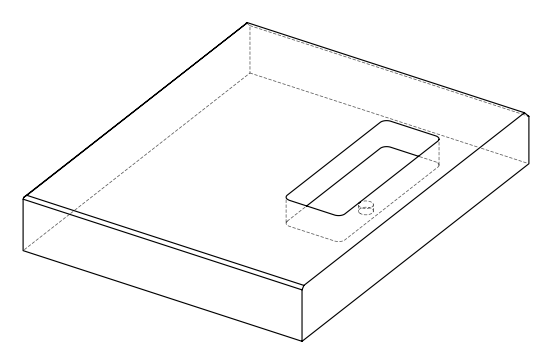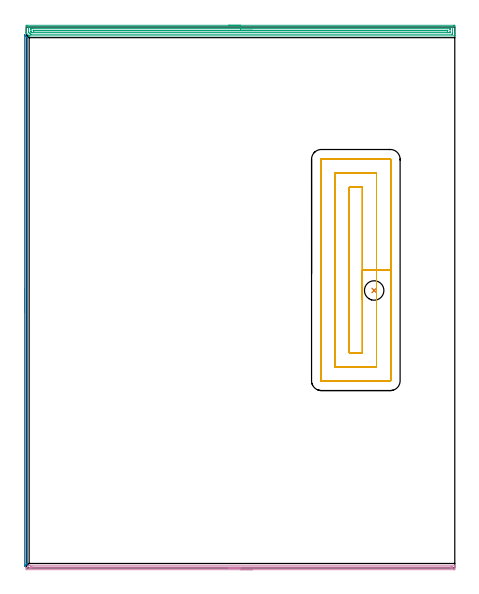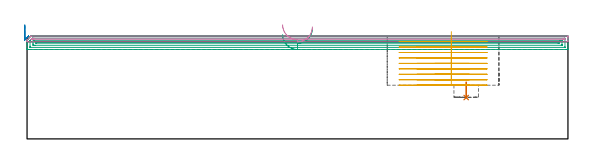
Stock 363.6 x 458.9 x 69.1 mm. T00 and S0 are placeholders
(PLAN: 5 operations, 2 tool changes, 44.5 min)
(1 INDEXABLE_INSERT_DRILL_BLIND_HOLE_FROM_SOLID | STEP1POCKET | NXT0302_004 | 0.05 min | 8769 mm3)
(2 AREA_MILL | FG_CHAMFER_SURFACE | UGT0205_001 | 3.75 min | 1421 mm3)
(3 AREA_MILL_1 | FG_CHAMFER_SURFACE_1 | UGT0205_001 | 11.8 min | 14705 mm3)
(4 AREA_MILL_2 | FG_CHAMFER_SURFACE_2 | UGT0205_001 | 5.96 min | 2627 mm3)
(5 MILL_RECTANGULAR_POCKET | POCKET_RECTANGULAR_STRAIGHT | NXT0201_012 | Follow Part, ap 4, ae 75% | 22.96 min | 497932 mm3)
(TOOL NXT0302_004 | Index. Insert Drill 16.5mm [880-D1650L20-05] | D16.5 PA176 FL83 Z2)
(TOOL UGT0205_001 | Chamfer Mill 20 x 3 x 45 deg. | D20 FL50 Z2)
(TOOL NXT0201_012 | ENDMILL 16mm [2P460-1600-NA 1630] | D16 FL38 Z6)
(OP 1 INDEXABLE_INSERT_DRILL_BLIND_HOLE_FROM_SOLID)
G17 G21 G94 G90
T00 M6
G54
G17 G0 G90 X295.2 Y235.4 S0 M3
G43 Z79.1 H1
G94 G81 G98 Z27.8 F250. R38.1
G80
M5
M2
(OP 2 AREA_MILL)
G17 G21 G94 G90
T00 M6
G54
G17 G0 G90 X-1.5 Y216.85 S1061 M3
G43 Z79.1 H0
Z76.6
G94 G1 Y216.888 Z75.728 F250.
Y217.002 Z74.863
Y217.191 Z74.012
Y217.453 Z73.18
Y217.787 Z72.374
Y218.19 Z71.6
Y218.658 Z70.864
Y219.19 Z70.172
Y219.779 Z69.529
Y220.422 Z68.94
Y221.114 Z68.408
Y221.85 Z67.94
Y222.624 Z67.537
Y223.43 Z67.203
Y224.262 Z66.941
Y225.113 Z66.752
Y225.978 Z66.638
Y226.85 Z66.6
X-1.499 Y452.365 Z66.599
X-1.494 Y452.383 Z66.604
X-1.468 Y452.365 Z66.63
X-1.326 Y452.226 Z66.773
X-0.868 Y451.768 Z67.231
X-0.688 Y451.59 Z67.408
X-0.189 Y451.089 Z67.911
X0.027 Y450.874 Z68.125
X0.188 Y450.715 Z68.283
X0.342 Y450.559 Z68.44
X0.474 Y450.427 Z68.572
X0.626 Y450.276 Z68.721
X0.919 Y449.98 Z69.017
X0.994 Y449.902 Z69.092
X1. Y449.085 Z69.1
Y4.614
X0.995 Y3.813 Z69.093
X0.994 Y3.798 Z69.092
X0.919 Y3.72 Z69.017
X0.626 Y3.424 Z68.721
X0.474 Y3.273 Z68.572
X0.342 Y3.141 Z68.44
X0.188 Y2.985 Z68.283
X0.027 Y2.826 Z68.125
X-0.087 Y2.712 Z68.011
X-0.25 Y2.547 Z67.844
X-0.42 Y2.379 Z67.678
X-0.516 Y2.283 Z67.582
X-1.492 Y1.309 Z66.606
X-1.495 Y1.331 Z66.605
X-1.498 Y1.484 Z66.602
X-1.5 Y1.801 Z66.6
Y1.931
Y226.85
Y227.722 Z66.638
Y228.586 Z66.752
Y229.438 Z66.941
Y230.27 Z67.203
Y231.076 Z67.537
Y231.85 Z67.94
Y232.586 Z68.408
Y233.278 Z68.94
Y233.921 Z69.529
Y234.51 Z70.172
Y235.041 Z70.864
Y235.51 Z71.6
Y235.913 Z72.374
Y236.247 Z73.18
Y236.509 Z74.012
Y236.698 Z74.863
Y236.812 Z75.728
Y236.85 Z76.6
G0 Z79.1
M5
M2
(OP 3 AREA_MILL_1)
G17 G21 G94 G90
T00 M6
G54
G17 G0 G90 X171.8 Y460.4 S1061 M3
G43 Z79.1 H0
Z70.1
G94 G1 X171.838 Z69.228 F250.
X171.952 Z68.363
X172.141 Z67.512
X172.403 Z66.68
X172.737 Z65.874
X173.14 Z65.1
X173.608 Z64.364
X174.14 Z63.672
X174.729 Z63.029
X175.372 Z62.439
X176.064 Z61.908
X176.8 Z61.44
X177.574 Z61.037
X178.38 Z60.703
X179.212 Z60.441
X180.064 Z60.252
X180.928 Z60.138
X181.8 Z60.1
X362.475
X362.993 Y460.399 Z60.101
X363.505 Y460.394 Z60.103
X363.592 Y460.392 Z60.106
X363.6 Y459.887 Z60.611
Y454.571 Z65.923
Y454.005 Z66.492
Y453.685 Z66.811
Y453.119 Z67.377
Y452.799 Z67.696
Y452.161 Z68.339
Y451.77 Z68.729
Y451.425 Z69.065
X363.591 Y451.402 Z69.088
X363.439 Y451.4 Z69.1
X3.285
X2.518 Y451.398 Z69.098
X2.505 Y451.405 Z69.092
X2.478 Y451.421 Z69.076
X2.432 Y451.467 Z69.032
X0.143 Y453.757 Z66.742
X0.108 Y453.791 Z66.706
X0.01 Y453.898 Z66.594
X0.001 Y454.002 Z66.491
X0. Y454.285 Z66.213
Y454.324 Z66.175
Y454.818 Z65.681
Y455.457 Z65.038
Y456.662 Z63.835
Y457.229 Z63.265
Y459.603 Z60.893
X0.003 Y459.887 Z60.61
X0.008 Y460.391 Z60.105
X0.096 Y460.394 Z60.103
X0.607 Y460.4 Z60.1
X181.8
Y458.986 Z61.514
X361.223
X361.429 Y458.984 Z61.516
X361.532 Y458.981 Z61.519
X361.577 Y458.979 Z61.521
X361.59 Y458.954 Z61.546
X361.594 Y458.854 Z61.646
X361.599 Y458.612 Z61.888
Y453.685 Z66.815
X361.598 Y453.298 Z67.202
X361.59 Y452.907 Z67.593
X361.582 Y452.821 Z67.679
X361.536 Y452.819 Z67.681
X361.427 Y452.816 Z67.684
X361.208 Y452.814 Z67.686
X4.177
X3.724 Y452.816 Z67.684
X3.614 Y452.818 Z67.682
X3.561 Y452.821 Z67.679
X3.536 Y452.825 Z67.675
X3.5 Y452.859 Z67.641
X3.285 Y453.067 Z67.433
X2.665 Y453.685 Z66.815
X2.392 Y453.959 Z66.541
X2.09 Y454.268 Z66.232
X2.017 Y454.344 Z66.156
X2.01 Y454.442 Z66.058
X2.006 Y454.571 Z65.929
X2.001 Y454.96 Z65.54
Y458.115 Z62.385
X2.002 Y458.502 Z61.998
X2.01 Y458.893 Z61.607
X2.018 Y458.979 Z61.521
X2.064 Y458.981 Z61.519
X2.173 Y458.984 Z61.516
X2.392 Y458.986 Z61.514
X181.8
Y457.572 Z62.928
X359.077 Y457.571 Z62.929
X359.423 Y457.57 Z62.93
X359.537 Y457.567 Z62.933
X359.576 Y457.565 Z62.935
X359.59 Y457.561 Z62.939
X359.593 Y457.522 Z62.978
X359.597 Y457.405 Z63.095
X359.599 Y457.229 Z63.271
X359.6 Y457.053 Z63.447
Y455.281 Z65.219
X359.598 Y454.571 Z65.929
X359.596 Y454.399 Z66.101
X359.585 Y454.235 Z66.265
X359.423 Y454.234 Z66.266
X358.874 Y454.23 Z66.27
X358.53 Y454.229 Z66.271
X357.983 Y454.228 Z66.272
X5.07 Y454.229 Z66.271
X4.725 Y454.232 Z66.268
X4.627 Y454.234 Z66.266
X4.574 Y454.237 Z66.263
X4.548 Y454.26 Z66.24
X4.44 Y454.363 Z66.137
X4.228 Y454.571 Z65.929
X4.177 Y454.622 Z65.878
X4.077 Y454.729 Z65.771
X4.029 Y454.782 Z65.718
X4.01 Y454.829 Z65.671
X4.007 Y454.929 Z65.571
X4.002 Y455.281 Z65.219
X4. Y456.519 Z63.981
X4.002 Y457.229 Z63.271
X4.004 Y457.401 Z63.099
X4.015 Y457.565 Z62.935
X4.177 Y457.567 Z62.933
X4.726 Y457.571 Z62.929
X5.07
X5.617 Y457.572 Z62.928
X181.8
Y456.157 Z64.343
X356.932
X357.45 Y456.153 Z64.347
X357.536 Y456.151 Z64.349
X357.59 Y456.147 Z64.353
X357.592 Y456.103 Z64.397
X357.594 Y455.9 Z64.6
X357.592 Y455.697 Z64.803
X357.59 Y455.653 Z64.847
X357.536 Y455.649 Z64.851
X357.448 Y455.645 Z64.855
X357.263 Y455.644 Z64.856
X6.668 Y455.643 Z64.857
X6.15 Y455.647 Z64.853
X6.064 Y455.649 Z64.851
X6.01 Y455.653 Z64.847
X6.008 Y455.697 Z64.803
X6.006 Y455.9 Z64.6
X6.008 Y456.103 Z64.397
X6.01 Y456.147 Z64.353
X6.064 Y456.151 Z64.349
X6.152 Y456.155 Z64.345
X6.337 Y456.157 Z64.343
X181.8
X182.672 Z64.381
X183.536 Z64.495
X184.388 Z64.683
X185.22 Z64.946
X186.026 Z65.28
X186.8 Z65.682
X187.536 Z66.151
X188.228 Z66.682
X188.871 Z67.272
X189.46 Z67.915
X189.992 Z68.607
X190.46 Z69.343
X190.863 Z70.116
X191.197 Z70.922
X191.459 Z71.754
X191.648 Z72.606
X191.762 Z73.471
X191.8 Z74.343
G0 Z79.1
M5
M2
(OP 4 AREA_MILL_2)
G17 G21 G94 G90
T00 M6
G54
G17 G0 G90 X191.8 Y-1.5 S1061 M3
G43 Z79.1 H0
Z75.3
G94 G1 X191.762 Z74.429 F250.
X191.648 Z73.564
X191.459 Z72.712
X191.197 Z71.88
X190.863 Z71.074
X190.46 Z70.3
X189.991 Z69.564
X189.46 Z68.872
X188.871 Z68.229
X188.228 Z67.64
X187.536 Z67.109
X186.8 Z66.64
X186.026 Z66.237
X185.22 Z65.903
X184.388 Z65.641
X183.536 Z65.452
X182.672 Z65.338
X181.8 Z65.3
X0.161
X0.079 Y-1.497 Z65.303
X0.01 Y-1.492 Z65.306
X0. Y-1.182 Z65.617
Y-0.365 Z66.434
X0.001 Y-0.204 Z66.588
X0.003 Y-0.194 Z66.598
X0.155 Y-0.045 Z66.755
X2.379 Y2.179 Z68.978
X2.392 Y2.192 Z68.992
X2.494 Y2.295 Z69.091
X2.518 Y2.302 Z69.098
X3.23 Y2.3 Z69.1
X363.439
X363.59 Y2.297 Z69.088
X363.593 Y2.258 Z69.05
X363.6 Y1.892 Z68.691
Y1.486 Z68.286
Y0.845 Z67.64
Y-0.365 Z66.432
X363.597 Y-0.934 Z65.86
X363.592 Y-1.49 Z65.305
X363.553 Y-1.493 Z65.303
X362.993 Y-1.5 Z65.3
X181.8
Y-0.086 Z66.714
X4.219
X3.324 Y-0.084 Z66.716
X3.285 Y-0.083 Z66.717
X2.617 Y-0.045 Z66.755
X2.947 Y0.292 Z67.092
X3.285 Y0.634 Z67.434
X3.393 Y0.737 Z67.537
X3.507 Y0.845 Z67.645
X4.139 Y0.883 Z67.683
X4.177 Y0.884 Z67.684
X5.029 Y0.886 Z67.686
X360.274
X361.169 Y0.883 Z67.683
X361.208 Y0.881 Z67.681
X361.59 Y0.845 Z67.645
X361.595 Y0.459 Z67.259
X361.59 Y-0.045 Z66.755
X361.244 Y-0.081 Z66.719
X361.208 Y-0.083 Z66.717
X360.356 Y-0.086 Z66.714
X181.8
X180.928 Z66.752
X180.063 Z66.866
X179.212 Z67.055
X178.38 Z67.317
X177.574 Z67.651
X176.8 Z68.054
X176.064 Z68.523
X175.372 Z69.054
X174.729 Z69.643
X174.14 Z70.286
X173.608 Z70.979
X173.14 Z71.714
X172.737 Z72.488
X172.403 Z73.294
X172.141 Z74.126
X171.952 Z74.978
X171.838 Z75.843
X171.8 Z76.714
G0 Z79.1
M5
M2
(OP 5 MILL_RECTANGULAR_POCKET)
G17 G21 G94 G90
T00 M6
G54
G17 G0 G90 X285.2 Y227.87 S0 M3
G43 Z79.1 H1
Z72.1
G94 G1 Y252.75 Z65.433 F250.
Y323. F500.
X274.1
Y182.5
X285.2
Y252.75
X297.2
Y335.
X262.1
Y170.5
X297.2
Y252.75
X309.2
Y346.7
G3 X308.9 Y347. R0.3
G1 X250.4
G3 X250.1 Y346.7 R0.3
G1 Y158.8
G3 X250.4 Y158.5 R0.3
G1 X308.9
G3 X309.2 Y158.8 R0.3
G1 Y252.75
Y253.75
G0 X285.2 Y227.87 Z68.433
G1 Y252.75 Z61.767 F250.
Y323. F500.
X274.1
Y182.5
X285.2
Y252.75
X297.2
Y335.
X262.1
Y170.5
X297.2
Y252.75
X309.2
Y346.7
G3 X308.9 Y347. R0.3
G1 X250.4
G3 X250.1 Y346.7 R0.3
G1 Y158.8
G3 X250.4 Y158.5 R0.3
G1 X308.9
G3 X309.2 Y158.8 R0.3
G1 Y252.75
Y253.75
G0 X285.2 Y227.87 Z64.767
G1 Y252.75 Z58.1 F250.
Y323. F500.
X274.1
Y182.5
X285.2
Y252.75
X297.2
Y335.
X262.1
Y170.5
X297.2
Y252.75
X309.2
Y346.7
G3 X308.9 Y347. R0.3
G1 X250.4
G3 X250.1 Y346.7 R0.3
G1 Y158.8
G3 X250.4 Y158.5 R0.3
G1 X308.9
G3 X309.2 Y158.8 R0.3
G1 Y252.75
Y253.75
G0 X285.2 Y227.87 Z61.1
G1 Y252.75 Z54.433 F250.
Y323. F500.
X274.1
Y182.5
X285.2
Y252.75
X297.2
Y335.
X262.1
Y170.5
X297.2
Y252.75
X309.2
Y346.7
G3 X308.9 Y347. R0.3
G1 X250.4
G3 X250.1 Y346.7 R0.3
G1 Y158.8
G3 X250.4 Y158.5 R0.3
G1 X308.9
G3 X309.2 Y158.8 R0.3
G1 Y252.75
Y253.75
G0 X285.2 Y227.87 Z57.433
G1 Y252.75 Z50.767 F250.
Y323. F500.
X274.1
Y182.5
X285.2
Y252.75
X297.2
Y335.
X262.1
Y170.5
X297.2
Y252.75
X309.2
Y346.7
G3 X308.9 Y347. R0.3
G1 X250.4
G3 X250.1 Y346.7 R0.3
G1 Y158.8
G3 X250.4 Y158.5 R0.3
G1 X308.9
G3 X309.2 Y158.8 R0.3
G1 Y252.75
Y253.75
G0 X285.2 Y227.87 Z53.767
G1 Y252.75 Z47.1 F250.
Y323. F500.
X274.1
Y182.5
X285.2
Y252.75
X297.2
Y335.
X262.1
Y170.5
X297.2
Y252.75
X309.2
Y346.7
G3 X308.9 Y347. R0.3
G1 X250.4
G3 X250.1 Y346.7 R0.3
G1 Y158.8
G3 X250.4 Y158.5 R0.3
G1 X308.9
G3 X309.2 Y158.8 R0.3
G1 Y252.75
Y253.75
G0 X285.2 Y227.87 Z50.1
G1 Y252.75 Z43.433 F250.
Y323. F500.
X274.1
Y182.5
X285.2
Y252.75
X297.2
Y335.
X262.1
Y170.5
X297.2
Y252.75
X309.2
Y346.7
G3 X308.9 Y347. R0.3
G1 X250.4
G3 X250.1 Y346.7 R0.3
G1 Y158.8
G3 X250.4 Y158.5 R0.3
G1 X308.9
G3 X309.2 Y158.8 R0.3
G1 Y252.75
Y253.75
G0 X285.2 Y227.87 Z46.433
G1 Y252.75 Z39.767 F250.
Y323. F500.
X274.1
Y182.5
X285.2
Y252.75
X297.2
Y335.
X262.1
Y170.5
X297.2
Y252.75
X309.2
Y346.7
G3 X308.9 Y347. R0.3
G1 X250.4
G3 X250.1 Y346.7 R0.3
G1 Y158.8
G3 X250.4 Y158.5 R0.3
G1 X308.9
G3 X309.2 Y158.8 R0.3
G1 Y252.75
Y253.75
G0 X285.2 Y227.87 Z42.767
G1 Y252.75 Z36.1 F250.
Y323. F500.
X274.1
Y182.5
X285.2
Y252.75
X297.2
Y335.
X262.1
Y170.5
X297.2
Y252.75
X309.2
Y346.7
G3 X308.9 Y347. R0.3
G1 X250.4
G3 X250.1 Y346.7 R0.3
G1 Y158.8
G3 X250.4 Y158.5 R0.3
G1 X308.9
G3 X309.2 Y158.8 R0.3
G1 Y252.75
Y253.75
G0 Z79.1
M5
M2
